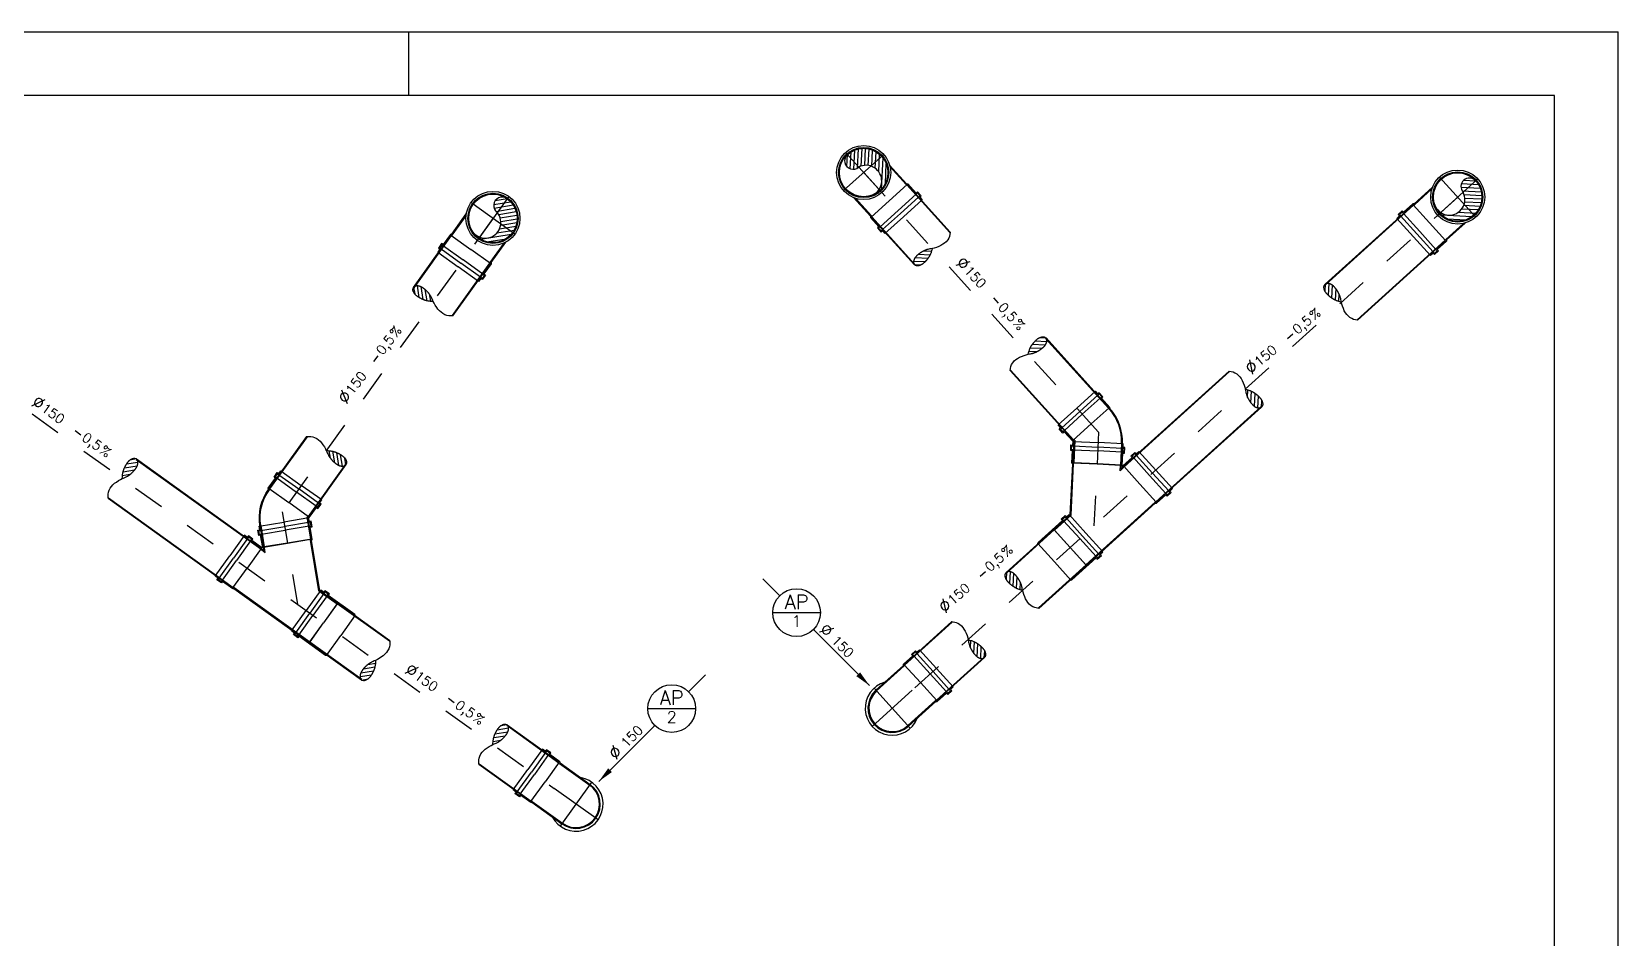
# Model space of a CAD drawing. Header units: millimetres. Extents: x -2485 to 3289, y -257 to 1952.
# Drawn here: x 44.875 to 49.86, y 8.831 to 11.68 of the extents above; entities that cross this region are included whole.
import ezdxf
from ezdxf.enums import TextEntityAlignment as Align

# ---------------------------------------------------------------- set-up
doc = ezdxf.new("R2010")
doc.units = ezdxf.units.MM
doc.header["$LTSCALE"] = 0.3
doc.linetypes.add('HID', pattern=[0.37, 0.07, -0.1, 0.03, -0.1, 0.07])
for name, color, linetype in [('PLU', 6, 'HID'), ('TEX', 11, 'Continuous'), ('TUB', 1, 'Continuous'), ('VISTAS', 1, 'Continuous')]:
    doc.layers.add(name, color=color, linetype=linetype)
doc.layers.add('PROJETO ESGOTO PLUVIAL', color=1, linetype='HID', lineweight=15)
doc.layers.add('prumada', color=9, linetype='Continuous', lineweight=15)
doc.styles.add('ROMANS', font='romans.shx', dxfattribs={"height": 0.03})

# ---------------------------------------------------------------- blocks, each defined once
blk = doc.blocks.new('n135')
at = {"layer": 'TEX'}
blk.add_line((-0.2936, 0.2936), (-0.347, 0.347), dxfattribs=at)
at = {"layer": 'TEX', "color": 5, "linetype": 'Continuous'}
blk.add_line((-0.3155, 0.2405), (-0.1655, 0.2405), dxfattribs=at)
at = {"layer": 'TEX', "color": 11}
blk.add_line((-0.0113, 0.0113), (-0.1875, 0.1875), dxfattribs=at)
blk.add_line((-0.0113, 0.0113), (-0.1875, 0.1875), dxfattribs=at)
at = {"layer": 'TEX', "color": 5, "linetype": 'Continuous'}
blk.add_circle((-0.2405, 0.2405), 0.075, dxfattribs=at)
blk.add_circle((-0.2405, 0.2405), 0.075, dxfattribs=at)
at = {"layer": 'TEX', "color": 11}
blk.add_solid([(-0.0526, 0.0408), (-0.0408, 0.0526), (-0.0113, 0.0113)], dxfattribs=at)
blk.add_solid([(-0.0526, 0.0408), (-0.0408, 0.0526), (-0.0113, 0.0113)], dxfattribs=at)
at = {"layer": 'TEX', "color": 5, "style": 'ROMANS'}
blk.add_text('%%c', height=0.04, rotation=315, dxfattribs=at).set_placement((-0.1722, 0.1839))
at = {"layer": 'TEX', "color": 9, "linetype": 'Continuous', "style": 'ROMANS'}
for tag, height, p in [('L', 0.045, (-0.2405, 0.2518)), ('N', 0.036, (-0.2405, 0.1956))]:
    blk.add_attdef(tag, text='', height=height, dxfattribs=at).set_placement(p, align=Align.CENTER)
at = {"layer": 'TEX', "color": 5, "linetype": 'Continuous', "style": 'ROMANS'}
blk.add_attdef('N', (-0.1334, 0.1503), '', height=0.03, rotation=315, dxfattribs=at)
blk = doc.blocks.new('n45')
at = {"layer": 'TEX'}
blk.add_line((0.2936, 0.2936), (0.347, 0.347), dxfattribs=at)
at = {"layer": 'TEX', "color": 5, "linetype": 'Continuous'}
blk.add_line((0.1655, 0.2405), (0.3155, 0.2405), dxfattribs=at)
at = {"layer": 'TEX', "color": 11}
blk.add_line((0.0115, 0.0115), (0.1875, 0.1875), dxfattribs=at)
at = {"layer": 'TEX', "color": 5, "linetype": 'Continuous'}
blk.add_circle((0.2405, 0.2405), 0.075, dxfattribs=at)
at = {"layer": 'TEX', "color": 11}
blk.add_solid([(0.0527, 0.0409), (0.0409, 0.0527), (0.0115, 0.0115)], dxfattribs=at)
at = {"layer": 'TEX', "color": 5, "style": 'ROMANS'}
blk.add_text('%%c', height=0.04, rotation=45, dxfattribs=at).set_placement((0.0649, 0.0766))
at = {"layer": 'TEX', "color": 9, "linetype": 'Continuous', "style": 'ROMANS'}
for tag, height, p in [('L', 0.045, (0.2405, 0.2518)), ('N', 0.036, (0.2405, 0.1956))]:
    blk.add_attdef(tag, text='', height=height, dxfattribs=at).set_placement(p, align=Align.CENTER)
at = {"layer": 'TEX', "color": 5, "linetype": 'Continuous', "style": 'ROMANS'}
blk.add_attdef('N', (0.0984, 0.1153), '', height=0.03, rotation=45, dxfattribs=at)
blk = doc.blocks.new('js150d')
at = {"layer": 'TUB', "color": 3}
for p, q in [((-0.1006, 0.0735), (-0.0974, 0.0762)), ((0.195, 0.0762), (0.195, 0)), ((0.2359, 0.0762), (0.2359, 0)), ((0.2479, 0.0762), (0.2479, 0)), ((0.262, 0.0789), (0.262, 0)), ((0.195, -0.0762), (0.195, 0)), ((0.2359, -0.0762), (0.2359, 0)), ((0.2479, -0.0762), (0.2479, 0)), ((0.262, -0.0789), (0.262, 0)), ((-0.1006, -0.0735), (-0.0974, -0.0762)), ((0.1918, -0.084), (0.1379, -0.1379)), ((0.084, -0.1918), (0.1379, -0.1379)), ((0.2207, -0.1129), (0.1668, -0.1668)), ((0.2292, -0.1214), (0.1753, -0.1753)), ((0.2411, -0.1295), (0.1853, -0.1853)), ((0.1129, -0.2207), (0.1668, -0.1668)), ((0.1214, -0.2292), (0.1753, -0.1753)), ((0.1295, -0.2411), (0.1853, -0.1853))]:
    blk.add_line(p, q, dxfattribs=at)
at = {"layer": 'TUB', "color": 4}
for p, q in [((0.1923, 0.0735), (-0.1006, 0.0735)), ((0.1912, 0.0762), (-0.0974, 0.0762)), ((0.1912, 0.0762), (0.1939, 0.0789)), ((0.1923, 0.0735), (0.195, 0.0762)), ((0.1939, 0.0789), (0.2332, 0.0789)), ((0.195, 0.0762), (0.2359, 0.0762)), ((0.2332, 0.0789), (0.2332, 0.0849)), ((0.2332, 0.0849), (0.2506, 0.0849)), ((0.2359, 0.0822), (0.2479, 0.0822)), ((0.2359, 0.0762), (0.2359, 0.0822)), ((0.2479, 0.0822), (0.2479, 0.0762)), ((0.2479, 0.0762), (0.262, 0.0762)), ((0.2506, 0.0849), (0.2506, 0.0789)), ((0.2506, 0.0789), (0.262, 0.0789)), ((-0.0304, -0.0735), (-0.1006, -0.0735)), ((-0.0316, -0.0762), (-0.0974, -0.0762)), ((-0.0316, -0.0762), (0.0813, -0.1891)), ((-0.0304, -0.0735), (0.084, -0.1879)), ((0.1923, -0.0735), (0.1774, -0.0735)), ((0.1774, -0.0735), (0.1879, -0.084)), ((0.1912, -0.0762), (0.184, -0.0762)), ((0.184, -0.0762), (0.1891, -0.0813)), ((0.1879, -0.084), (0.1918, -0.084)), ((0.1891, -0.0813), (0.1929, -0.0813)), ((0.1912, -0.0762), (0.1939, -0.0789)), ((0.1918, -0.084), (0.2207, -0.1129)), ((0.1923, -0.0735), (0.195, -0.0762)), ((0.1929, -0.0813), (0.2207, -0.1091)), ((0.1939, -0.0789), (0.2332, -0.0789)), ((0.195, -0.0762), (0.2359, -0.0762)), ((0.2332, -0.0789), (0.2332, -0.0849)), ((0.2332, -0.0849), (0.2506, -0.0849)), ((0.2359, -0.0762), (0.2359, -0.0822)), ((0.2359, -0.0822), (0.2479, -0.0822)), ((0.2479, -0.0762), (0.262, -0.0762)), ((0.2479, -0.0822), (0.2479, -0.0762)), ((0.2506, -0.0789), (0.262, -0.0789)), ((0.2506, -0.0849), (0.2506, -0.0789)), ((0.2207, -0.1091), (0.2249, -0.1049)), ((0.2207, -0.1129), (0.2249, -0.1087)), ((0.2249, -0.1049), (0.2372, -0.1172)), ((0.2249, -0.1087), (0.2334, -0.1172)), ((0.2334, -0.1172), (0.2292, -0.1214)), ((0.2292, -0.1214), (0.2391, -0.1314)), ((0.2372, -0.1172), (0.233, -0.1214)), ((0.233, -0.1214), (0.2411, -0.1295)), ((0.0813, -0.1891), (0.0813, -0.1929)), ((0.0813, -0.1929), (0.1091, -0.2207)), ((0.084, -0.1879), (0.084, -0.1918)), ((0.084, -0.1918), (0.1129, -0.2207)), ((0.1091, -0.2207), (0.1049, -0.2249)), ((0.1049, -0.2249), (0.1172, -0.2372)), ((0.1129, -0.2207), (0.1087, -0.2249)), ((0.1087, -0.2249), (0.1172, -0.2334)), ((0.1172, -0.2334), (0.1214, -0.2292)), ((0.1172, -0.2372), (0.1214, -0.233)), ((0.1214, -0.2292), (0.1314, -0.2391)), ((0.1214, -0.233), (0.1295, -0.2411))]:
    blk.add_line(p, q, dxfattribs=at)
at = {"layer": 'TUB', "color": 3, "linetype": 'Continuous'}
for p in [(-0.1006, 0.0735), (-0.1006, -0.0735)]:
    blk.add_line(p, (-0.1006, 0), dxfattribs=at)
blk = doc.blocks.new('js150e')
at = {"layer": 'TUB', "color": 4}
for p, q in [((0.0813, 0.1929), (0.1091, 0.2207)), ((0.084, 0.1918), (0.1129, 0.2207)), ((0.1049, 0.2249), (0.1172, 0.2372)), ((0.1091, 0.2207), (0.1049, 0.2249)), ((0.1087, 0.2249), (0.1172, 0.2334)), ((0.1129, 0.2207), (0.1087, 0.2249)), ((0.1172, 0.2372), (0.1214, 0.233)), ((0.1172, 0.2334), (0.1214, 0.2292)), ((0.1214, 0.233), (0.1295, 0.2411)), ((0.1214, 0.2292), (0.1314, 0.2391)), ((-0.0316, 0.0762), (0.0813, 0.1891)), ((-0.0304, 0.0735), (0.084, 0.1879)), ((0.0813, 0.1891), (0.0813, 0.1929)), ((0.084, 0.1879), (0.084, 0.1918)), ((0.1918, 0.084), (0.2207, 0.1129)), ((0.1929, 0.0813), (0.2207, 0.1091)), ((0.2207, 0.1129), (0.2249, 0.1087)), ((0.2207, 0.1091), (0.2249, 0.1049)), ((0.2249, 0.1087), (0.2334, 0.1172)), ((0.2249, 0.1049), (0.2372, 0.1172)), ((0.2292, 0.1214), (0.2391, 0.1314)), ((0.2334, 0.1172), (0.2292, 0.1214)), ((0.233, 0.1214), (0.2411, 0.1295)), ((0.2372, 0.1172), (0.233, 0.1214)), ((-0.0304, 0.0735), (-0.1006, 0.0735)), ((-0.0316, 0.0762), (-0.0974, 0.0762)), ((0.1774, 0.0735), (0.1879, 0.084)), ((0.1923, 0.0735), (0.1774, 0.0735)), ((0.184, 0.0762), (0.1891, 0.0813)), ((0.1912, 0.0762), (0.184, 0.0762)), ((0.1879, 0.084), (0.1918, 0.084)), ((0.1891, 0.0813), (0.1929, 0.0813)), ((0.1912, 0.0762), (0.1939, 0.0789)), ((0.1923, 0.0735), (0.195, 0.0762)), ((0.1939, 0.0789), (0.2332, 0.0789)), ((0.195, 0.0762), (0.2359, 0.0762)), ((0.2332, 0.0849), (0.2506, 0.0849)), ((0.2332, 0.0789), (0.2332, 0.0849)), ((0.2359, 0.0822), (0.2479, 0.0822)), ((0.2359, 0.0762), (0.2359, 0.0822)), ((0.2479, 0.0822), (0.2479, 0.0762)), ((0.2479, 0.0762), (0.262, 0.0762)), ((0.2506, 0.0849), (0.2506, 0.0789)), ((0.2506, 0.0789), (0.262, 0.0789)), ((0.1923, -0.0735), (-0.1006, -0.0735)), ((0.1912, -0.0762), (-0.0974, -0.0762)), ((0.1912, -0.0762), (0.1939, -0.0789)), ((0.1923, -0.0735), (0.195, -0.0762)), ((0.1939, -0.0789), (0.2332, -0.0789)), ((0.195, -0.0762), (0.2359, -0.0762)), ((0.2332, -0.0789), (0.2332, -0.0849)), ((0.2332, -0.0849), (0.2506, -0.0849)), ((0.2359, -0.0762), (0.2359, -0.0822)), ((0.2359, -0.0822), (0.2479, -0.0822)), ((0.2479, -0.0822), (0.2479, -0.0762)), ((0.2479, -0.0762), (0.262, -0.0762)), ((0.2506, -0.0849), (0.2506, -0.0789)), ((0.2506, -0.0789), (0.262, -0.0789))]:
    blk.add_line(p, q, dxfattribs=at)
at = {"layer": 'TUB', "color": 3}
for p, q in [((0.1129, 0.2207), (0.1668, 0.1668)), ((0.1214, 0.2292), (0.1753, 0.1753)), ((0.1295, 0.2411), (0.1853, 0.1853)), ((0.084, 0.1918), (0.1379, 0.1379)), ((0.2207, 0.1129), (0.1668, 0.1668)), ((0.2292, 0.1214), (0.1753, 0.1753)), ((0.2411, 0.1295), (0.1853, 0.1853)), ((0.1918, 0.084), (0.1379, 0.1379)), ((-0.1006, 0.0735), (-0.0974, 0.0762)), ((0.195, 0.0762), (0.195, 0)), ((0.2359, 0.0762), (0.2359, 0)), ((0.2479, 0.0762), (0.2479, 0)), ((0.262, 0.0789), (0.262, 0)), ((0.195, -0.0762), (0.195, 0)), ((0.2359, -0.0762), (0.2359, 0)), ((0.2479, -0.0762), (0.2479, 0)), ((0.262, -0.0789), (0.262, 0)), ((-0.1006, -0.0735), (-0.0974, -0.0762))]:
    blk.add_line(p, q, dxfattribs=at)
at = {"layer": 'TUB', "color": 3, "linetype": 'Continuous'}
for p in [(-0.1006, 0.0735), (-0.1006, -0.0735)]:
    blk.add_line(p, (-0.1006, 0), dxfattribs=at)
blk = doc.blocks.new('150T')
at = {"layer": 'TUB', "color": 7}
for p, q in [((-0.0145, 0.0176), (-0.0523, 0.0554)), ((-0.0068, 0.0258), (-0.0435, 0.0625)), ((0.0029, 0.032), (-0.0335, 0.0684)), ((0.0147, 0.0361), (-0.0221, 0.0729)), ((0.0299, 0.0368), (-0.0089, 0.0757)), ((0.0759, 0.0067), (0.0067, 0.0759)), ((0.0711, 0.0275), (0.0275, 0.0711)), ((-0.0371, -0.0235), (-0.0748, 0.0143)), ((-0.0285, -0.0162), (-0.0714, 0.0267)), ((-0.0235, -0.0052), (-0.0663, 0.0376)), ((-0.0204, 0.0076), (-0.0599, 0.0471)), ((-0.0499, -0.0266), (-0.0762, -0.0003))]:
    blk.add_line(p, q, dxfattribs=at)
at = {"layer": 'TUB', "color": 1, "linetype": 'Continuous'}
for p, q in [((0, 0.0849), (0, -0.0849)), ((-0.0849, 0), (0.0849, 0))]:
    blk.add_line(p, q, dxfattribs=at)
at = {"layer": 'TUB', "color": 4}
for radius in [0.0849, 0.0789, 0.0762]:
    blk.add_circle((0, 0), radius, dxfattribs=at)
for centre, radius, start, end in [((-0.0496, 0), 0.0266, 180, 0), ((0.0246, -0.012), 0.0491, 344.7642, 165.8659)]:
    blk.add_arc(centre, radius, start, end, dxfattribs=at)
blk = doc.blocks.new('j90e150b')
at = {"layer": 'TUB', "color": 4}
for p, q in [((0.1162, 0.0762), (0.0374, 0.0762)), ((0.1173, 0.0735), (0.0425, 0.0735)), ((0.1162, 0.0762), (0.1189, 0.0789)), ((0.1173, 0.0735), (0.12, 0.0762)), ((0.1189, 0.0789), (0.1582, 0.0789)), ((0.12, 0.0762), (0.1609, 0.0762)), ((0.1582, 0.0849), (0.1756, 0.0849)), ((0.1582, 0.0789), (0.1582, 0.0849)), ((0.1609, 0.0822), (0.1729, 0.0822)), ((0.1609, 0.0762), (0.1609, 0.0822)), ((0.1729, 0.0822), (0.1729, 0.0762)), ((0.1729, 0.0762), (0.187, 0.0762)), ((0.1756, 0.0849), (0.1756, 0.0789)), ((0.1756, 0.0789), (0.187, 0.0789)), ((0.1162, -0.0762), (0.0374, -0.0762)), ((0.1173, -0.0735), (0.0425, -0.0735)), ((0.1162, -0.0762), (0.1189, -0.0789)), ((0.1173, -0.0735), (0.12, -0.0762)), ((0.1189, -0.0789), (0.1582, -0.0789)), ((0.12, -0.0762), (0.1609, -0.0762)), ((0.1582, -0.0789), (0.1582, -0.0849)), ((0.1582, -0.0849), (0.1756, -0.0849)), ((0.1609, -0.0762), (0.1609, -0.0822)), ((0.1609, -0.0822), (0.1729, -0.0822)), ((0.1729, -0.0762), (0.187, -0.0762)), ((0.1729, -0.0822), (0.1729, -0.0762)), ((0.1756, -0.0789), (0.187, -0.0789)), ((0.1756, -0.0849), (0.1756, -0.0789))]:
    blk.add_line(p, q, dxfattribs=at)
at = {"layer": 'TUB', "color": 3}
for p, q in [((0.12, 0.0762), (0.12, 0)), ((0.1609, 0.0762), (0.1609, 0)), ((0.1729, 0.0762), (0.1729, 0)), ((0.187, 0.0789), (0.187, 0)), ((0.12, -0.0762), (0.12, 0)), ((0.1609, -0.0762), (0.1609, 0)), ((0.1729, -0.0762), (0.1729, 0)), ((0.187, -0.0789), (0.187, 0))]:
    blk.add_line(p, q, dxfattribs=at)
at = {"layer": 'PLU'}
blk.add_blockref('150T', (0, 0), dxfattribs=at)
blk = doc.blocks.new('j90e150c')
at = {"layer": 'TUB', "color": 1, "linetype": 'Continuous'}
for p, q in [((0, 0.0861), (0, -0.0861)), ((-0.0849, 0), (0.0849, 0))]:
    blk.add_line(p, q, dxfattribs=at)
at = {"layer": 'TUB', "color": 4}
for p, q in [((0.1162, 0.0762), (0, 0.0762)), ((0.1173, 0.0735), (0, 0.0735)), ((0.1162, 0.0762), (0.1189, 0.0789)), ((0.1173, 0.0735), (0.12, 0.0762)), ((0.1189, 0.0789), (0.1582, 0.0789)), ((0.12, 0.0762), (0.1609, 0.0762)), ((0.1582, 0.0849), (0.1756, 0.0849)), ((0.1582, 0.0789), (0.1582, 0.0849)), ((0.1609, 0.0822), (0.1729, 0.0822)), ((0.1609, 0.0762), (0.1609, 0.0822)), ((0.1729, 0.0822), (0.1729, 0.0762)), ((0.1729, 0.0762), (0.187, 0.0762)), ((0.1756, 0.0849), (0.1756, 0.0789)), ((0.1756, 0.0789), (0.187, 0.0789)), ((0.1173, -0.0735), (0, -0.0735)), ((0.1162, -0.0762), (0, -0.0762)), ((0.1162, -0.0762), (0.1189, -0.0789)), ((0.1173, -0.0735), (0.12, -0.0762)), ((0.1189, -0.0789), (0.1582, -0.0789)), ((0.12, -0.0762), (0.1609, -0.0762)), ((0.1582, -0.0789), (0.1582, -0.0849)), ((0.1582, -0.0849), (0.1756, -0.0849)), ((0.1609, -0.0762), (0.1609, -0.0822)), ((0.1609, -0.0822), (0.1729, -0.0822)), ((0.1729, -0.0762), (0.187, -0.0762)), ((0.1729, -0.0822), (0.1729, -0.0762)), ((0.1756, -0.0789), (0.187, -0.0789)), ((0.1756, -0.0849), (0.1756, -0.0789))]:
    blk.add_line(p, q, dxfattribs=at)
at = {"layer": 'TUB', "color": 3}
for p, q in [((0.12, 0.0762), (0.12, 0)), ((0.1609, 0.0762), (0.1609, 0)), ((0.1729, 0.0762), (0.1729, 0)), ((0.187, 0.0789), (0.187, 0)), ((0.12, -0.0762), (0.12, 0)), ((0.1609, -0.0762), (0.1609, 0)), ((0.1729, -0.0762), (0.1729, 0)), ((0.187, -0.0789), (0.187, 0))]:
    blk.add_line(p, q, dxfattribs=at)
at = {"layer": 'TUB', "color": 4}
for radius, start, end in [(0.0849, 63.8348, 296.1652), (0.0762, 90, 270), (0.0735, 90, 270)]:
    blk.add_arc((0, 0), radius, start, end, dxfattribs=at)
blk = doc.blocks.new('j45e150e')
at = {"layer": 'TUB', "color": 3, "linetype": 'Continuous'}
for q in [(-0.0184, 0.1224), (-0.1224, 0.0184)]:
    blk.add_line((-0.0704, 0.0704), q, dxfattribs=at)
at = {"layer": 'TUB', "color": 3}
for p, q in [((-0.0177, 0.1231), (-0.0184, 0.1224)), ((-0.0177, 0.1231), (-0.0114, 0.1192)), ((0.0355, 0.0762), (0.0355, 0)), ((0.0764, 0.0762), (0.0764, 0)), ((0.0884, 0.0762), (0.0884, 0)), ((0.1025, 0.0789), (0.1025, 0)), ((-0.1231, 0.0177), (-0.1224, 0.0184)), ((-0.1231, 0.0177), (-0.1192, 0.0114)), ((0.0355, -0.0762), (0.0355, 0)), ((0.0764, -0.0762), (0.0764, 0)), ((0.0884, -0.0762), (0.0884, 0)), ((0.1025, -0.0789), (0.1025, 0))]:
    blk.add_line(p, q, dxfattribs=at)
at = {"layer": 'TUB', "color": 4}
for p, q in [((0.0316, 0.0723), (-0.0184, 0.1224)), ((0.0316, 0.0762), (-0.0114, 0.1192)), ((0.0316, 0.0762), (0.0343, 0.0789)), ((0.0316, 0.0723), (0.0355, 0.0762)), ((0.0343, 0.0789), (0.0737, 0.0789)), ((0.0355, 0.0762), (0.0764, 0.0762)), ((0.0737, 0.0789), (0.0737, 0.0849)), ((0.0737, 0.0849), (0.0911, 0.0849)), ((0.0764, 0.0762), (0.0764, 0.0822)), ((0.0764, 0.0822), (0.0884, 0.0822)), ((0.0884, 0.0822), (0.0884, 0.0762)), ((0.0884, 0.0762), (0.1025, 0.0762)), ((0.0911, 0.0849), (0.0911, 0.0789)), ((0.0911, 0.0789), (0.1025, 0.0789)), ((-0.0743, -0.0297), (-0.1224, 0.0184)), ((-0.0762, -0.0316), (-0.1192, 0.0114)), ((0.0316, -0.0762), (0.0343, -0.0789)), ((0.0328, -0.0735), (0.0355, -0.0762)), ((0.0343, -0.0789), (0.0737, -0.0789)), ((0.0355, -0.0762), (0.0764, -0.0762)), ((0.0737, -0.0789), (0.0737, -0.0849)), ((0.0737, -0.0849), (0.0911, -0.0849)), ((0.0764, -0.0762), (0.0764, -0.0822)), ((0.0764, -0.0822), (0.0884, -0.0822)), ((0.0884, -0.0762), (0.1025, -0.0762)), ((0.0884, -0.0822), (0.0884, -0.0762)), ((0.0911, -0.0789), (0.1025, -0.0789)), ((0.0911, -0.0849), (0.0911, -0.0789))]:
    blk.add_line(p, q, dxfattribs=at)
for radius, end in [(0.1524, 270.0307), (0.1497, 270.4575)]:
    blk.add_arc((0.0316, 0.0762), radius, 225, end, dxfattribs=at)
blk = doc.blocks.new('B150')
at = {"layer": 'TUB', "color": 7}
for p, q in [((-0.0157, -0.0438), (0.01, -0.0182)), ((-0.0151, -0.0592), (0.0137, -0.0304)), ((-0.0121, -0.0244), (0.0046, -0.0076)), ((-0.0102, -0.0701), (0.0157, -0.0443)), ((-0.0003, -0.0761), (0.0145, -0.0614))]:
    blk.add_line(p, q, dxfattribs=at)
for points in [[(0, 0.0762), (0.0078, 0.0654), (0.0105, 0.06), (0.0123, 0.0539), (0.0133, 0.046), (0.0132, 0.0396), (0.0123, 0.0331), (0.0109, 0.026), (0.0086, 0.0194), (0.0058, 0.0117), (0.0028, 0.0052), (0, 0)], [(0, 0), (-0.0024, -0.0039), (-0.0043, -0.0071), (-0.0059, -0.0097), (-0.0071, -0.012), (-0.008, -0.0138), (-0.0088, -0.0153), (-0.0093, -0.0166), (-0.0098, -0.0177), (-0.0102, -0.0188), (-0.0106, -0.0199), (-0.011, -0.0208), (-0.0113, -0.0218), (-0.0116, -0.0227), (-0.0119, -0.0235), (-0.0121, -0.0244), (-0.0124, -0.0252), (-0.0126, -0.026), (-0.0128, -0.0268), (-0.013, -0.0276), (-0.0132, -0.0284), (-0.0134, -0.0292), (-0.0136, -0.03), (-0.0138, -0.0309), (-0.0139, -0.0318), (-0.0141, -0.0326), (-0.0143, -0.0336), (-0.0145, -0.0345), (-0.0147, -0.0355), (-0.0148, -0.0365), (-0.015, -0.0375), (-0.0151, -0.0385), (-0.0153, -0.0396), (-0.0154, -0.0407), (-0.0155, -0.0418), (-0.0156, -0.0429), (-0.0157, -0.044), (-0.0157, -0.0451), (-0.0158, -0.0461), (-0.0158, -0.0472), (-0.0159, -0.0483), (-0.0159, -0.0493), (-0.0159, -0.0503), (-0.0159, -0.0513), (-0.0158, -0.0522), (-0.0158, -0.0532), (-0.0158, -0.0541), (-0.0157, -0.0549), (-0.0156, -0.0558), (-0.0155, -0.0566), (-0.0154, -0.0574), (-0.0153, -0.0582), (-0.0151, -0.059), (-0.015, -0.0597), (-0.0148, -0.0605), (-0.0146, -0.0613), (-0.0143, -0.062), (-0.014, -0.0628), (-0.0137, -0.0635), (-0.0134, -0.0643), (-0.0131, -0.065), (-0.0127, -0.0657), (-0.0124, -0.0664), (-0.012, -0.0671), (-0.0116, -0.0678), (-0.0113, -0.0684), (-0.0109, -0.069), (-0.0106, -0.0695), (-0.0103, -0.07), (-0.0099, -0.0705), (-0.0096, -0.0709), (-0.0093, -0.0714), (-0.009, -0.0717), (-0.0087, -0.0721), (-0.0083, -0.0724), (-0.008, -0.0727), (-0.0077, -0.073), (-0.0073, -0.0733), (-0.007, -0.0736), (-0.0066, -0.0738), (-0.0062, -0.0741), (-0.0057, -0.0743), (-0.0053, -0.0746), (-0.0047, -0.0748), (-0.004, -0.0751), (-0.0033, -0.0753), (-0.0023, -0.0756), (-0.0013, -0.0759), (0, -0.0762)], [(0, 0), (0.0024, -0.0039), (0.0043, -0.0071), (0.0059, -0.0097), (0.0071, -0.012), (0.008, -0.0138), (0.0088, -0.0153), (0.0093, -0.0166), (0.0098, -0.0177), (0.0102, -0.0188), (0.0106, -0.0199), (0.011, -0.0208), (0.0113, -0.0218), (0.0116, -0.0227), (0.0119, -0.0235), (0.0121, -0.0244), (0.0124, -0.0252), (0.0126, -0.026), (0.0128, -0.0268), (0.013, -0.0276), (0.0132, -0.0284), (0.0134, -0.0292), (0.0136, -0.03), (0.0138, -0.0309), (0.0139, -0.0318), (0.0141, -0.0326), (0.0143, -0.0336), (0.0145, -0.0345), (0.0147, -0.0355), (0.0148, -0.0365), (0.015, -0.0375), (0.0151, -0.0385), (0.0153, -0.0396), (0.0154, -0.0407), (0.0155, -0.0418), (0.0156, -0.0429), (0.0157, -0.044), (0.0157, -0.0451), (0.0158, -0.0461), (0.0158, -0.0472), (0.0159, -0.0483), (0.0159, -0.0493), (0.0159, -0.0503), (0.0159, -0.0513), (0.0158, -0.0522), (0.0158, -0.0532), (0.0158, -0.0541), (0.0157, -0.0549), (0.0156, -0.0558), (0.0155, -0.0566), (0.0154, -0.0574), (0.0153, -0.0582), (0.0151, -0.059), (0.015, -0.0597), (0.0148, -0.0605), (0.0146, -0.0613), (0.0143, -0.062), (0.014, -0.0628), (0.0137, -0.0635), (0.0134, -0.0643), (0.0131, -0.065), (0.0127, -0.0657), (0.0124, -0.0664), (0.012, -0.0671), (0.0116, -0.0678), (0.0113, -0.0684), (0.0109, -0.069), (0.0106, -0.0695), (0.0103, -0.07), (0.0099, -0.0705), (0.0096, -0.0709), (0.0093, -0.0714), (0.009, -0.0717), (0.0087, -0.0721), (0.0083, -0.0724), (0.008, -0.0727), (0.0077, -0.073), (0.0073, -0.0733), (0.007, -0.0736), (0.0066, -0.0738), (0.0062, -0.0741), (0.0057, -0.0743), (0.0053, -0.0746), (0.0047, -0.0748), (0.004, -0.0751), (0.0033, -0.0753), (0.0023, -0.0756), (0.0013, -0.0759), (0, -0.0762)]]:
    blk.add_lwpolyline(points, dxfattribs=at)
blk = doc.blocks.new('te150t')
at = {"layer": 'TUB', "color": 4}
for p, q in [((0.2017, 0.0762), (0, 0.0762)), ((0.2017, 0.0744), (0, 0.0744)), ((0.2017, -0.0744), (0, -0.0744)), ((0.2017, -0.0762), (0, -0.0762))]:
    blk.add_line(p, q, dxfattribs=at)
at = {"layer": 'TUB'}
blk.add_blockref('B150', (0.2017, 0), dxfattribs=at)
blk = doc.blocks.new('L150')
at = {"layer": 'TUB', "color": 4}
for p, q in [((-0.067, 0.0777), (-0.06475, 0.0789)), ((0, 0.0762), (-0.067, 0.0762)), ((-0.06475, 0.0789), (0.0382, 0.0789)), ((0, 0.0762), (0.0409, 0.0762)), ((0.0382, 0.0849), (0.0556, 0.0849)), ((0.0382, 0.0789), (0.0382, 0.0849)), ((0.0409, 0.0822), (0.0529, 0.0822)), ((0.0409, 0.0762), (0.0409, 0.0822)), ((0.0529, 0.0822), (0.0529, 0.0762)), ((0.0529, 0.0762), (0.067, 0.0762)), ((0.0556, 0.0849), (0.0556, 0.0789)), ((0.0556, 0.0789), (0.067, 0.0789)), ((0, -0.0762), (-0.067, -0.0762)), ((-0.067, -0.0777), (-0.06475, -0.0789)), ((-0.06475, -0.0789), (0.0382, -0.0789)), ((0, -0.0762), (0.0409, -0.0762)), ((0.0382, -0.0789), (0.0382, -0.0849)), ((0.0382, -0.0849), (0.0556, -0.0849)), ((0.0409, -0.0762), (0.0409, -0.0822)), ((0.0409, -0.0822), (0.0529, -0.0822)), ((0.0529, -0.0762), (0.067, -0.0762)), ((0.0529, -0.0822), (0.0529, -0.0762)), ((0.0556, -0.0789), (0.067, -0.0789)), ((0.0556, -0.0849), (0.0556, -0.0789))]:
    blk.add_line(p, q, dxfattribs=at)
at = {"layer": 'TUB', "color": 3}
for p, q in [((-0.067, 0.0777), (-0.067, 0)), ((0, 0.0762), (0, 0)), ((0.0409, 0.0762), (0.0409, 0)), ((0.0529, 0.0762), (0.0529, 0)), ((0.067, 0.0789), (0.067, 0)), ((-0.067, -0.0777), (-0.067, 0)), ((0, -0.0762), (0, 0)), ((0.0409, -0.0762), (0.0409, 0)), ((0.0529, -0.0762), (0.0529, 0)), ((0.067, -0.0789), (0.067, 0))]:
    blk.add_line(p, q, dxfattribs=at)
blk = doc.blocks.new('DD')
at = {"layer": 'TEX', "color": 9}
blk.add_line((0.1881, 0.0234), (0.2108, 0.0234), dxfattribs=at)
at = {"layer": 'TEX', "color": 9, "style": 'ROMANS'}
for s, height, p in [('%%c', 0.04, (0.0265, 0.0079)), ('%', 0.03, (0.2889, 0.0116))]:
    blk.add_text(s, height=height, dxfattribs=at).set_placement(p)
blk.add_attdef('N', (0.0624, 0.0116), '', height=0.03, dxfattribs=at)
blk.add_attdef('INCL', text='', height=0.03, dxfattribs=at).set_placement((0.2837, 0.0116), align=Align.RIGHT)

msp = doc.modelspace()

# ---------------------------------------------------------------- linework, layer by layer
at = {"color": 4, "linetype": 'Continuous'}
for p in [(33.24, 11.68), (49.86, 0)]:
    msp.add_line(p, (49.86, 11.68), dxfattribs=at)
at = {"color": 5, "linetype": 'Continuous'}
msp.add_line((46.06, 11.48), (46.06, 11.68), dxfattribs=at)
at = {"color": 12, "linetype": 'Continuous'}
for p, q in [((49.66, 11.48), (33.74, 11.48)), ((49.66, 0.2), (49.66, 11.48))]:
    msp.add_line(p, q, dxfattribs=at)
at = {"layer": 'TUB', "linetype": 'HID'}
for p, q in [((47.48894, 11.237367), (48.227241, 10.420887)), ((49.355508, 11.160307), (47.641602, 9.610508)), ((46.324062, 11.093261), (45.662119, 10.170968)), ((44.226137, 10.945212), (46.516272, 9.301549))]:
    msp.add_line(p, q, dxfattribs=at)
at = {"layer": 'TUB', "color": 4}
for p, q in [((48.938774, 10.886208), (49.215394, 11.136342)), ((48.939981, 10.884873), (49.216601, 11.135007)), ((49.039782, 10.774505), (49.316402, 11.024638)), ((49.040989, 10.773169), (49.317609, 11.023303)), ((48.060543, 10.716165), (48.25864, 10.497091)), ((48.061878, 10.717372), (48.259975, 10.498298)), ((47.948839, 10.615157), (48.146937, 10.396083)), ((47.950174, 10.616364), (48.148272, 10.39729)), ((48.636916, 10.613254), (48.305977, 10.314002)), ((48.638124, 10.611919), (48.307184, 10.312667)), ((48.737924, 10.50155), (48.406985, 10.202298)), ((48.739132, 10.500215), (48.408193, 10.200963)), ((45.202713, 10.335888), (45.594847, 10.054448)), ((45.203762, 10.337351), (45.595896, 10.055911)), ((45.114901, 10.213539), (45.507035, 9.932099)), ((45.11595, 10.215001), (45.508084, 9.933561))]:
    msp.add_line(p, q, dxfattribs=at)
at = {"layer": 'VISTAS', "linetype": 'HID'}
for p, q in [((48.227241, 10.420887), (48.212449, 10.126695)), ((45.662119, 10.170968), (45.709886, 9.880304))]:
    msp.add_line(p, q, dxfattribs=at)

# ---------------------------------------------------------------- block references
at = {"layer": 'PROJETO ESGOTO PLUVIAL'}
for name, p, rotation in [('j90e150b', (47.48894, 11.237367), 312.1214479322953), ('j90e150b', (49.355508, 11.160307), 222.1214479322953), ('j90e150b', (46.324062, 11.093261), 234.3324514096879), ('js150e', (48.212449, 10.126695), 42.12144793229525), ('js150d', (45.709886, 9.880304), 144.3324514096879)]:
    msp.add_blockref(name, p, dxfattribs=dict(at, rotation=rotation))
at = {"layer": 'prumada'}
ref = msp.add_blockref('n135', (47.518596, 9.613598), dxfattribs=at)
ref.add_attrib('L', 'AP', dxfattribs={"layer": 'TEX', "color": 9, "linetype": 'Continuous', "height": 0.045, "style": 'ROMANS'}).set_placement((47.278048, 9.865439), align=Align.CENTER)
ref.add_attrib('N', '1', dxfattribs={"layer": 'TEX', "color": 9, "linetype": 'Continuous', "height": 0.036, "style": 'ROMANS'}).set_placement((47.278048, 9.809203), align=Align.CENTER)
ref.add_attrib('N', '150', (47.385177, 9.763927), dxfattribs={"layer": 'TEX', "color": 5, "linetype": 'Continuous', "height": 0.03, "rotation": 315, "style": 'ROMANS'})
ref = msp.add_blockref('n45', (46.645279, 9.312079), dxfattribs=at)
ref.add_attrib('L', 'AP', dxfattribs={"layer": 'TEX', "color": 9, "linetype": 'Continuous', "height": 0.045, "style": 'ROMANS'}).set_placement((46.885827, 9.56392), align=Align.CENTER)
ref.add_attrib('N', '2', dxfattribs={"layer": 'TEX', "color": 9, "linetype": 'Continuous', "height": 0.036, "style": 'ROMANS'}).set_placement((46.885827, 9.507684), align=Align.CENTER)
ref.add_attrib('N', '150', (46.743698, 9.427408), dxfattribs={"layer": 'TEX', "color": 5, "linetype": 'Continuous', "height": 0.03, "rotation": 45, "style": 'ROMANS'})
at = {"layer": 'TUB'}
for name, p, rotation in [('te150t', (47.569424, 11.14836), 312.1214479322953), ('te150t', (46.254092, 10.995772), 234.3324514101937), ('B150', (48.989882, 10.829689), 222.1214479321113), ('B150', (48.005359, 10.666264), 132.1214479323882), ('B150', (48.688024, 10.556734), 42.12144793211123), ('j45e150e', (48.227241, 10.420887), 132.1214479319447), ('te150t', (45.682797, 10.199779), 54.33245141004232), ('B150', (45.159332, 10.275445), 144.3324514096516), ('L150', (48.137802, 10.059196), 42.12144793229525), ('te150t', (48.137802, 10.059196), 222.1214479323882), ('L150', (45.791647, 9.821623), 144.3324514093335), ('te150t', (45.791647, 9.821623), 324.332451409485), ('te150t', (47.667636, 9.634049), 42.12144793211123), ('j90e150c', (47.578629, 9.553565), 42.12144793214804), ('te150t', (46.487756, 9.322016), 144.332451408755), ('j90e150c', (46.585246, 9.252046), 144.3324514088489)]:
    msp.add_blockref(name, p, dxfattribs=dict(at, rotation=rotation))
for p, rotation in [((47.75158, 10.96526), 312.7776386767259), ((48.691604, 10.576489), 40.17934288344577), ((45.853565, 10.480254), 52.49294650709609), ((44.844576, 10.517183), 324.3161869847207), ((47.73016, 9.825735), 41.80947007462472), ((46.017543, 9.676025), 324.3161869847207)]:
    msp.add_blockref('DD', p, dxfattribs=dict(at, rotation=rotation)).add_auto_attribs({'N': '150', 'INCL': '0,5'})
at = {"layer": 'TUB', "xscale": -1, "rotation": 234.332451409073}
msp.add_blockref('j45e150e', (45.662119, 10.170968), dxfattribs=at)

doc.saveas('drawing.dxf')
